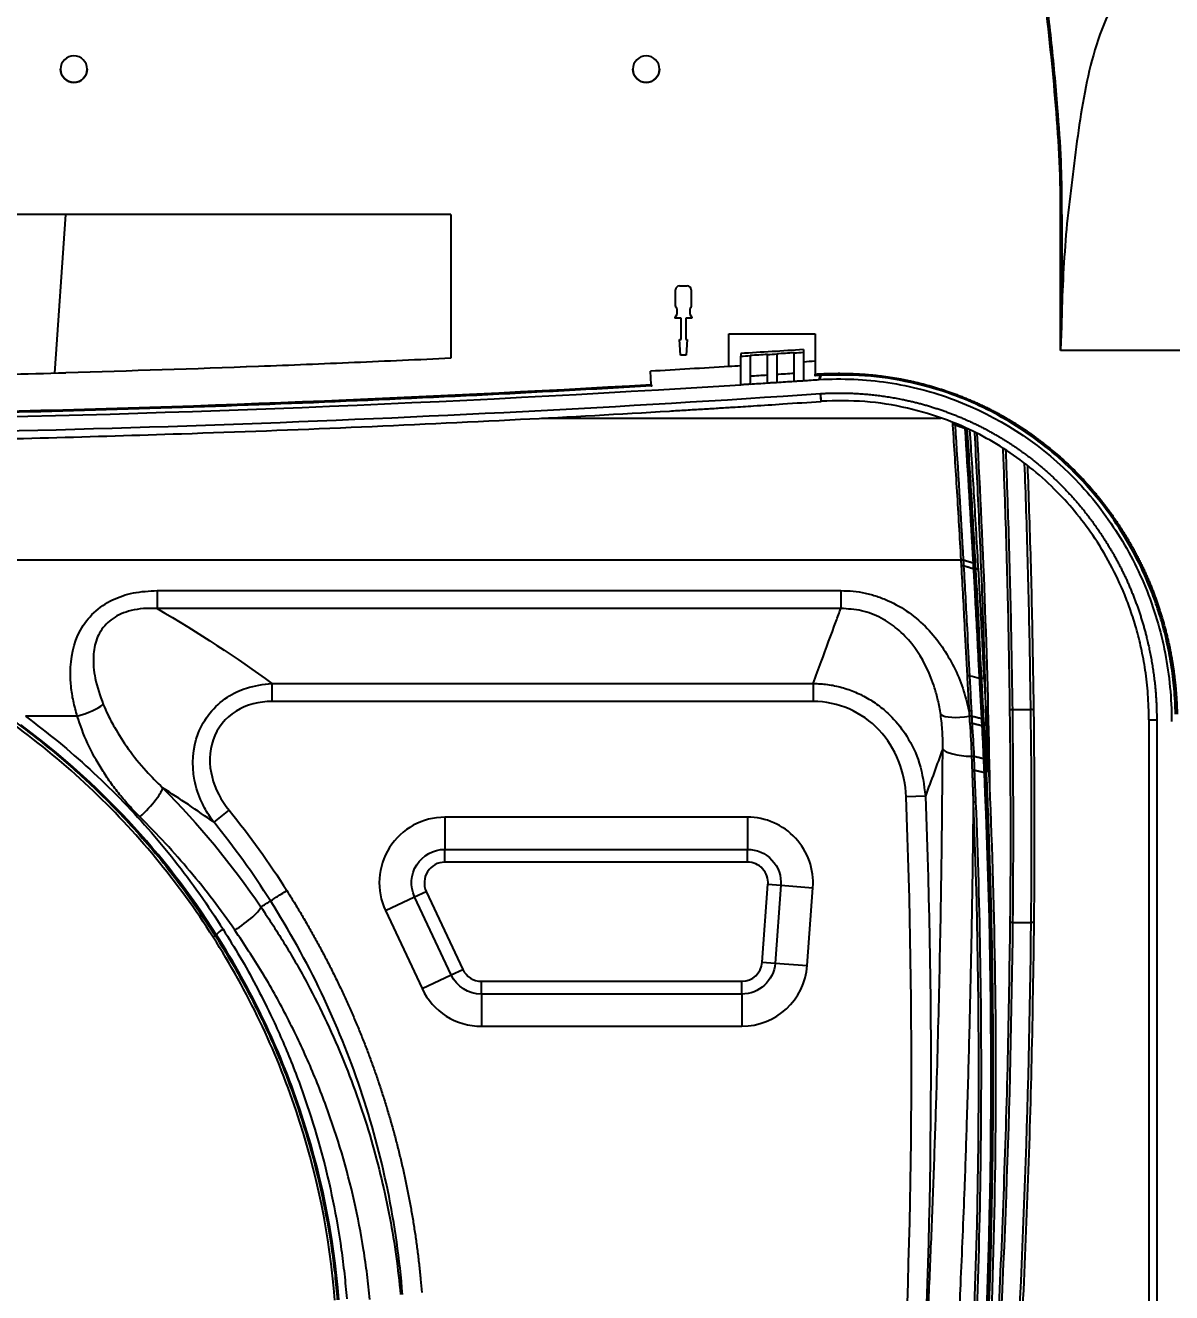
# Model space of a CAD drawing. Header units: millimetres. Extents: x 28 to 2425, y 8 to 1657.
# Drawn here: x 2003.9 to 2150.1, y 1128.8 to 1290.4 of the extents above; entities that cross this region are included whole.
import ezdxf

# ---------------------------------------------------------------- set-up
doc = ezdxf.new("R2010")
doc.units = ezdxf.units.MM
doc.layers.get('Defpoints').update_dxf_attribs({"linetype": 'CONTINUOUS'})
doc.layers.add('1LINE', color=7, linetype='CONTINUOUS')
doc.styles.add('Annotative', font='malgun.ttf')
doc.dimstyles.new('WOO', dxfattribs={"dimtxt": 20, "dimasz": 2, "dimexe": 1.25, "dimexo": 0.3, "dimgap": 1, "dimtad": 1, "dimdec": 1, "dimzin": 1, "dimdsep": 46, "dimtxsty": 'Annotative', "dimcen": 0, "dimclrd": 1, "dimclre": 1, "dimclrt": 2, "dimadec": 0, "dimazin": 0, "dimtfac": 1, "dimtdec": 1, "dimtofl": 0, "dimtmove": 0, "dimatfit": 3, "dimfxl": 0, "dimarcsym": 0})

# ---------------------------------------------------------------- blocks, each defined once
blk = doc.blocks.new('*D14')
at = {"layer": '1LINE', "color": 1, "lineweight": -2}
for p, q in [((2013.95, 1333.25), (2249.57, 1333.25)), ((2248.32, 1331.25), (2248.32, 873.21)), ((1943.76, 871.21), (2249.57, 871.21))]:
    blk.add_line(p, q, dxfattribs=at)
at = {"layer": '1LINE', "color": 1}
for points in [[(2247.99, 1331.25), (2248.66, 1331.25), (2248.32, 1333.25)], [(2247.99, 873.21), (2248.66, 873.21), (2248.32, 871.21)]]:
    blk.add_solid(points, dxfattribs=at)
at = {"layer": 'Defpoints', "color": 0}
for p in [(2013.65, 1333.25), (1943.46, 871.21), (2248.32, 871.21)]:
    blk.add_point(p, dxfattribs=at)
at = {"layer": '1LINE', "color": 2, "insert": (2236.99, 1102.23), "char_height": 20, "attachment_point": 5, "rotation": 90, "style": 'Annotative'}
blk.add_mtext('462', dxfattribs=at)
blk = doc.blocks.new('*D15')
at = {"layer": '1LINE', "color": 1, "lineweight": -2}
for p, q in [((2013.95, 1383.25), (2293.16, 1383.25)), ((2291.91, 1381.25), (2291.91, 873.21)), ((1943.76, 871.21), (2293.16, 871.21))]:
    blk.add_line(p, q, dxfattribs=at)
at = {"layer": '1LINE', "color": 1}
for points in [[(2291.57, 1381.25), (2292.24, 1381.25), (2291.91, 1383.25)], [(2291.57, 873.21), (2292.24, 873.21), (2291.91, 871.21)]]:
    blk.add_solid(points, dxfattribs=at)
at = {"layer": 'Defpoints', "color": 0}
for p in [(2013.65, 1383.25), (1943.46, 871.21), (2291.91, 871.21)]:
    blk.add_point(p, dxfattribs=at)
at = {"layer": '1LINE', "color": 2, "insert": (2280.57, 1127.23), "char_height": 20, "attachment_point": 5, "rotation": 90, "style": 'Annotative'}
blk.add_mtext('500', dxfattribs=at)

msp = doc.modelspace()

# ---------------------------------------------------------------- linework, layer by layer
at = {"layer": '1LINE', "linetype": 'Continuous'}
for p, q in [((2058.12, 1266.31), (1961.46, 1266.31)), ((2007.62, 1246.07), (2009.04, 1266.31)), ((2058.12, 1266.31), (2058.12, 1247.96)), ((2086.8, 1254.69), (2086.8, 1256.69)), ((2087.3, 1257.19), (2088.3, 1257.19)), ((2088.8, 1256.69), (2088.8, 1254.69)), ((2086.74, 1253.18), (2087, 1253.58)), ((2087.5, 1253.07), (2086.8, 1253.07)), ((2087, 1253.58), (2087, 1254.29)), ((2087.5, 1250.35), (2087.5, 1253.07)), ((2088.8, 1253.07), (2088.1, 1253.07)), ((2088.1, 1253.07), (2088.1, 1250.35)), ((2088.6, 1254.29), (2088.6, 1253.58)), ((2088.6, 1253.58), (2088.86, 1253.18)), ((2087.3, 1250.35), (2087.5, 1250.35)), ((2087.43, 1248.35), (2087.3, 1250.35)), ((2088.1, 1250.35), (2088.3, 1250.35)), ((2088.3, 1250.35), (2088.17, 1248.35)), ((2093.61, 1246.9), (2093.61, 1251.06)), ((2093.61, 1251.06), (2104.61, 1251.06)), ((2104.61, 1251.06), (2104.61, 1245.94)), ((2088.17, 1248.35), (2087.43, 1248.35)), ((2083.7, 1244.62), (2083.6, 1246.31)), ((2105.36, 1242.46), (2105.29, 1243.45)), ((2105.38, 1242.49), (2105.33, 1243.46)), ((2069.71, 1240.32), (2120.64, 1240.32)), ((2124.01, 1238.94), (2123.84, 1238.94)), ((1946.21, 1222.24), (2123.2, 1222.24)), ((2125.11, 1221.05), (2124.94, 1221.05)), ((2020.68, 1218.32), (2020.68, 1216.04)), ((2107.88, 1218.32), (2107.88, 1216.04)), ((2035.29, 1206.49), (2035.29, 1204.19)), ((2035.29, 1206.49), (2104.35, 1206.49)), ((2104.35, 1206.49), (2104.35, 1204.19)), ((2104.35, 1204.19), (2035.29, 1204.19)), ((2010.47, 1202.32), (2003.86, 1202.32)), ((2147.18, 1201.83), (2147.18, 1058.62)), ((2147.18, 1201.83), (2148.18, 1201.83)), ((2147.18, 1201.83), (2147.18, 1201.83)), ((2148.18, 1201.83), (2148.18, 1058.62)), ((2118.67, 1192.11), (2116.21, 1192.01)), ((2027.93, 1188.77), (2029.84, 1190.32)), ((2095.97, 1189.42), (2057.37, 1189.42)), ((2057.37, 1189.42), (2057.37, 1185.32)), ((2095.97, 1189.42), (2095.97, 1185.32)), ((2057.37, 1185.32), (2095.97, 1185.32)), ((2057.37, 1183.68), (2057.37, 1185.32)), ((2095.97, 1183.68), (2095.97, 1185.32)), ((2095.97, 1183.68), (2057.37, 1183.68)), ((2097.86, 1170.93), (2098.59, 1180.86)), ((2098.59, 1180.86), (2100.23, 1180.74)), ((2100.23, 1180.74), (2099.49, 1170.81)), ((2100.23, 1180.74), (2104.32, 1180.43)), ((2103.59, 1170.51), (2104.32, 1180.43)), ((2049.8, 1177.51), (2053.51, 1179.25)), ((2053.51, 1179.25), (2055, 1179.95)), ((2058.18, 1169.31), (2053.51, 1179.25)), ((2055, 1179.95), (2059.66, 1170.01)), ((2049.8, 1177.51), (2054.46, 1167.57)), ((2097.86, 1170.93), (2099.49, 1170.81)), ((2099.49, 1170.81), (2103.59, 1170.51)), ((2054.46, 1167.57), (2058.18, 1169.31)), ((2058.18, 1169.31), (2059.66, 1170.01)), ((2062.04, 1166.85), (2062.04, 1168.49)), ((2062.04, 1168.49), (2095.24, 1168.49)), ((2095.24, 1166.85), (2095.24, 1168.49)), ((2095.24, 1166.85), (2062.04, 1166.85)), ((2062.04, 1166.85), (2062.04, 1162.75)), ((2095.24, 1166.85), (2095.24, 1162.75)), ((2062.04, 1162.75), (2095.24, 1162.75))]:
    msp.add_line(p, q, dxfattribs=at)
at = {"layer": '1LINE', "linetype": 'Continuous', "extrusion": (0, 0, -1)}
for centre in [(-2010.05, 1284.84), (-2083.05, 1284.84)]:
    msp.add_circle(centre, 1.7, dxfattribs=at)
for centre, radius, start, end in [((-2010.05, 1284.84), 1.7, 180, 360), ((-2083.05, 1284.84), 1.7, 180, 360), ((-2087.3, 1254.69), 0.5, 306.8699, 360), ((-2088.3, 1254.69), 0.5, 180, 233.1301), ((-2086.8, 1253.15), 0.0716, 270, 33.148), ((-2088.8, 1253.15), 0.0716, 146.852, 270), ((-2057.37, 1181.06), 4.26, 334.886, 90), ((-2095.97, 1181.05), 4.27, 90, 184.2156), ((-2095.24, 1171.12), 4.27, 184.2156, 270), ((-2062.04, 1171.12), 4.27, 270, 334.886)]:
    msp.add_arc(centre, radius, start, end, dxfattribs=at)
at = {"layer": '1LINE', "linetype": 'Continuous'}
for centre, radius, start, end in [((2087.3, 1256.69), 0.5, 90, 180), ((2088.3, 1256.69), 0.5, 0, 90), ((2057.37, 1181.06), 8.36, 90, 205.114), ((2095.97, 1181.05), 8.37, 355.7844, 90), ((2057.37, 1181.06), 2.62, 90, 205.114), ((2095.97, 1181.05), 2.63, 355.7844, 90), ((2095.24, 1171.12), 2.63, 270, 355.7844), ((2095.24, 1171.12), 8.37, 270, 355.7844), ((2062.04, 1171.12), 2.63, 205.114, 270), ((2062.04, 1171.12), 8.37, 205.114, 270)]:
    msp.add_arc(centre, radius, start, end, dxfattribs=at)
for centre, major_axis, ratio, start_param, end_param in [((2125.11, 1220.94), (0.3, 0.017), 0.360704, 6.150434, 7.833637), ((2010.47, 1203.51), (3.83, 1.14), 0.287503, 4.627264, 5.665733), ((2124.23, 1202.84), (0.499, 0.027), 0.30054, 0.777437, 1.554814), ((2124.36, 1203.51), (-3.93, -0.72), 0.294351, 0.267235, 1.494771), ((2124.81, 1198.32), (-4, 0.02), 0.282764, 0.18204, 1.509638), ((2018.47, 1190.49), (2.83, 2.83), 0.186145, 4.528741, 6.105525), ((2124.77, 1191.19), (0.5, 0.02), 0.264183, 0.780198, 1.560333)]:
    msp.add_ellipse(centre, major_axis=major_axis, ratio=ratio, start_param=start_param, end_param=end_param, dxfattribs=at)
for points, degree, knots in [([(2135.91, 1248.96), (2135.91, 1253.72), (2135.91, 1258.48), (2135.9, 1265.63), (2135.92, 1268.01), (2135.83, 1272.77), (2135.69, 1275.15), (2134.83, 1287.03), (2133.61, 1296.51), (2132.44, 1305.98)], 3, [0, 0, 0, 0, 0.25, 0.25, 0.375, 0.375, 0.5, 0.5, 1, 1, 1, 1]), ([(2132.6, 1306), (2132.87, 1303.83), (2133.27, 1300.57), (2133.82, 1296.23), (2134.23, 1292.63), (2134.85, 1287.19), (2135.47, 1280.57), (2135.97, 1273.47), (2136.06, 1267.38), (2136.06, 1261.31), (2136.07, 1256.74), (2136.07, 1254.1), (2136.07, 1253.71)], 3, [0, 0, 0, 0, 0.125103, 0.187658, 0.250212, 0.332372, 0.500364, 0.630395, 0.739097, 0.848753, 0.977774, 1, 1, 1, 1]), ([(2145.58, 1296.91), (2144.13, 1295.67), (2143.12, 1294.1), (2141.45, 1290.79), (2140.82, 1289.06), (2139.24, 1283.76), (2138.61, 1280.05), (2137.84, 1274.48), (2137.62, 1272.61), (2137.16, 1268.87), (2136.91, 1267), (2136.37, 1261.35), (2136.16, 1257.54), (2136.07, 1253.71)], 3, [0, 0, 0, 0, 0.125, 0.125, 0.25, 0.25, 0.5, 0.5, 0.625, 0.625, 0.75, 0.75, 1, 1, 1, 1]), ([(2136.07, 1253.71), (2136.05, 1253.03), (2136.01, 1251.46), (2135.94, 1249.88), (2135.91, 1248.97), (2135.91, 1248.96)], 3, [0, 0, 0, 0, 0.426485, 0.992215, 1, 1, 1, 1]), ([(2058.12, 1247.96), (2054.03, 1247.76), (2049.94, 1247.58), (2041.76, 1247.23), (2037.67, 1247.06), (2025.4, 1246.6), (2017.22, 1246.34), (2009.04, 1246.11)], 3, [0, 0, 0, 0, 0.250021, 0.250021, 0.500043, 0.500043, 1, 1, 1, 1]), ([(2093.61, 1246.9), (2091.94, 1246.8), (2090.27, 1246.7), (2086.94, 1246.5), (2085.27, 1246.4), (2083.6, 1246.31)], 3, [0, 0, 0, 0, 0.5, 0.5, 1, 1, 1, 1]), ([(1984.69, 1245.57), (1987.68, 1245.62), (1990.67, 1245.68), (1998.78, 1245.85), (2003.91, 1245.97), (2009.04, 1246.11)], 3, [0, 0, 0, 0, 0.368126, 0.368126, 1, 1, 1, 1]), ([(2098.51, 1244.82), (2098.52, 1244.82), (2098.52, 1244.82), (2098.72, 1244.84), (2098.92, 1244.85), (2099.24, 1244.87), (2099.37, 1244.88), (2099.57, 1244.89), (2099.64, 1244.89), (2099.71, 1244.9)], 3, [0, 0, 0, 0, 0.011012, 0.011012, 0.500139, 0.500139, 0.826223, 0.826223, 1, 1, 1, 1]), ([(2101.91, 1245.03), (2101.92, 1245.03), (2101.92, 1245.03), (2102.12, 1245.05), (2102.32, 1245.06), (2102.64, 1245.08), (2102.77, 1245.09), (2102.97, 1245.1), (2103.04, 1245.1), (2103.11, 1245.11)], 3, [0, 0, 0, 0, 0.008935, 0.008935, 0.499733, 0.499733, 0.826932, 0.826932, 1, 1, 1, 1]), ([(2104.61, 1245.94), (2109.09, 1246.24), (2113.52, 1245.64), (2117.96, 1245.03), (2122.11, 1243.53), (2126.3, 1242.02), (2130.09, 1239.67), (2133.84, 1237.33), (2140.27, 1231.2), (2142.81, 1227.51), (2145.32, 1223.88), (2147.08, 1219.79), (2148.83, 1215.71), (2149.77, 1211.34), (2150.69, 1207.01), (2150.78, 1202.56)], 2, [0, 0, 0, 0.125, 0.125, 0.25, 0.25, 0.375, 0.375, 0.5, 0.625, 0.625, 0.75, 0.75, 0.875, 0.875, 1, 1, 1]), ([(2104.61, 1245.75), (2104.61, 1245.74), (2104.61, 1245.74), (2104.61, 1245.74), (2104.61, 1245.75), (2104.61, 1245.76), (2104.61, 1245.78), (2104.61, 1245.81), (2104.61, 1245.83), (2104.61, 1245.87), (2104.61, 1245.89), (2104.61, 1245.92), (2104.61, 1245.93), (2104.61, 1245.94)], 3, [0, 0, 0, 0, 0.183672, 0.183672, 0.367383, 0.367383, 0.550673, 0.550673, 0.734241, 0.734241, 0.918145, 0.918145, 1, 1, 1, 1]), ([(2150.58, 1202.56), (2150.54, 1203.64), (2150.45, 1205.76), (2150.05, 1208.87), (2149.49, 1211.84), (2148.75, 1214.65), (2147.89, 1217.26), (2146.1, 1221.8), (2142.78, 1227.73), (2136.97, 1234.48), (2130.08, 1239.8), (2123.12, 1243.17), (2116.69, 1245.01), (2110.83, 1245.92), (2106.73, 1245.8), (2104.61, 1245.75)], 3, [0, 0, 0, 0, 0.04584, 0.0903, 0.133191, 0.174293, 0.213369, 0.250273, 0.381682, 0.499792, 0.626682, 0.749016, 0.825991, 0.910231, 1, 1, 1, 1]), ([(2105.13, 1245.25), (2108.08, 1245.42), (2111, 1245.29), (2116.77, 1244.43), (2119.66, 1243.68), (2127.85, 1240.59), (2132.9, 1237.35), (2139.13, 1231.22), (2141, 1228.92), (2144.25, 1224.04), (2145.63, 1221.47), (2147.84, 1216.06), (2148.69, 1213.21), (2149.8, 1207.48), (2150.07, 1204.57), (2150.08, 1201.62)], 3, [0, 0, 0, 0, 0.125, 0.125, 0.25, 0.25, 0.5, 0.5, 0.625, 0.625, 0.75, 0.75, 0.875, 0.875, 1, 1, 1, 1]), ([(2083.71, 1244.43), (2076.3, 1244.01), (2061.47, 1243.19), (2039.22, 1242.21), (2016.97, 1241.41), (2002.13, 1241.05), (1994.71, 1240.87)], 3, [0, 0, 0, 0, 0.250059, 0.500086, 0.75007, 1, 1, 1, 1]), ([(2083.7, 1244.62), (2083.7, 1244.6), (2083.7, 1244.58), (2083.71, 1244.54), (2083.71, 1244.52), (2083.71, 1244.48), (2083.71, 1244.46), (2083.71, 1244.44), (2083.71, 1244.43), (2083.71, 1244.42), (2083.71, 1244.42), (2083.71, 1244.43), (2083.71, 1244.43), (2083.71, 1244.43)], 3, [0, 0, 0, 0, 0.184445, 0.184445, 0.36889, 0.36889, 0.553336, 0.553336, 0.737781, 0.737781, 0.922227, 0.922227, 1, 1, 1, 1]), ([(2095.11, 1244.62), (2095.12, 1244.62), (2095.12, 1244.62), (2095.32, 1244.63), (2095.52, 1244.64), (2095.84, 1244.66), (2095.97, 1244.67), (2096.17, 1244.68), (2096.24, 1244.68), (2096.31, 1244.69)], 3, [0, 0, 0, 0, 0.013048, 0.013048, 0.500447, 0.500447, 0.82538, 0.82538, 1, 1, 1, 1]), ([(2105.29, 1243.45), (2105.29, 1243.45), (2105.3, 1243.45), (2105.3, 1243.45), (2105.31, 1243.45), (2105.31, 1243.45), (2105.31, 1243.45), (2105.32, 1243.45), (2105.32, 1243.45), (2105.33, 1243.46)], 3, [0, 0, 0, 0, 0.249997, 0.249997, 0.499994, 0.499994, 0.749996, 0.749996, 1, 1, 1, 1]), ([(2105.33, 1243.46), (2109.53, 1243.7), (2115.73, 1242.77), (2119.81, 1241.71), (2123.72, 1240.24), (2125.6, 1239.3), (2127.46, 1238.36), (2129.22, 1237.24), (2130.97, 1236.11), (2132.63, 1234.79), (2134.28, 1233.47), (2135.75, 1232.01), (2137.22, 1230.56), (2138.56, 1228.94), (2139.88, 1227.33), (2141.05, 1225.57), (2142.22, 1223.83), (2143.21, 1221.97), (2144.2, 1220.11), (2145.77, 1216.26), (2146.98, 1212.21), (2148.18, 1206.05), (2148.18, 1201.83)], 2, [0, 0, 0, 0.125, 0.1875, 0.25, 0.3125, 0.3125, 0.375, 0.375, 0.4375, 0.4375, 0.5, 0.5, 0.5625, 0.5625, 0.625, 0.625, 0.6875, 0.6875, 0.75, 0.8125, 0.875, 1, 1, 1]), ([(1943.4, 1236.99), (1944.69, 1236.99), (1947, 1236.99), (1950.04, 1237), (1952.41, 1237.01), (1954.38, 1237.02), (1956.27, 1237.03), (1958.19, 1237.04), (1963.04, 1237.07), (1973.58, 1237.17), (1994.8, 1237.49), (2026.88, 1238.34), (2058.95, 1239.7), (2080.39, 1240.89), (2088.13, 1241.36), (2090.2, 1241.48), (2092.19, 1241.6), (2094.35, 1241.74), (2097.1, 1241.91), (2100.86, 1242.16), (2103.74, 1242.35), (2105.36, 1242.46)], 3, [0, 0, 0, 0, 0.023964, 0.04272, 0.056277, 0.067681, 0.079353, 0.091267, 0.103223, 0.168981, 0.286405, 0.496091, 0.762966, 0.880393, 0.893573, 0.906579, 0.918767, 0.930339, 0.946673, 0.969893, 1, 1, 1, 1]), ([(2147.18, 1201.83), (2147.16, 1202.92), (2147.11, 1205.05), (2146.76, 1208.12), (2146.24, 1210.94), (2145.6, 1213.48), (2144.88, 1215.74), (2143.34, 1219.83), (2140.42, 1225.28), (2135.15, 1231.62), (2128.87, 1236.65), (2122.38, 1239.92), (2116.35, 1241.72), (2110.93, 1242.59), (2107.24, 1242.53), (2105.38, 1242.49)], 3, [0, 0, 0, 0, 0.050235, 0.097545, 0.141536, 0.181835, 0.218149, 0.250295, 0.38233, 0.499655, 0.626688, 0.748939, 0.830813, 0.914837, 1, 1, 1, 1]), ([(2122.12, 1239.77), (2122.12, 1239.74), (2122.12, 1239.71), (2122.13, 1239.6), (2122.14, 1239.53), (2122.14, 1239.46)], 3, [0, 0, 0, 0, 0.323008, 0.323008, 1, 1, 1, 1]), ([(2122.14, 1239.46), (2122.32, 1236.64), (2122.69, 1230.95), (2123.03, 1225.16), (2123.2, 1222.24)], 3, [0, 0, 0, 0, 0.496108, 1, 1, 1, 1]), ([(2124.9, 1221.71), (2124.86, 1222.46), (2124.69, 1225.36), (2124.43, 1229.68), (2124.12, 1234.67), (2123.94, 1237.51), (2123.84, 1238.93)], 3, [0, 0, 0, 0, 0.128776, 0.5, 0.749998, 1, 1, 1, 1]), ([(2125.11, 1221.05), (2125.11, 1221.05), (2125.11, 1221.05), (2124.94, 1224.03), (2124.76, 1227), (2124.49, 1231.46), (2124.4, 1232.97), (2124.21, 1235.96), (2124.11, 1237.46), (2124.01, 1238.94), (2124.01, 1238.94), (2124.01, 1238.94)], 3, [0, 0, 0, 0, 0.000003, 0.000003, 0.494375, 0.494375, 0.747188, 0.747188, 0.999997, 0.999997, 1, 1, 1, 1]), ([(2124.31, 1238.82), (2124.49, 1235.99), (2124.88, 1230.09), (2125.22, 1224.07), (2125.4, 1220.94)], 3, [0, 0, 0, 0, 0.480418, 1, 1, 1, 1]), ([(2126.57, 1195.15), (2126.54, 1196.98), (2126.41, 1203.24), (2126.1, 1213.91), (2125.59, 1226.51), (2125.18, 1234.68), (2124.97, 1238.44)], 3, [0, 0, 0, 0, 0.126048, 0.431675, 0.737134, 1, 1, 1, 1]), ([(2129.46, 1203.1), (2129.4, 1207.34), (2129.26, 1215.82), (2128.94, 1226.96), (2128.69, 1233.85), (2128.59, 1236.51)], 3, [0, 0, 0, 0, 0.379933, 0.760169, 1, 1, 1, 1]), ([(2128.9, 1236.3), (2129, 1233.72), (2129.24, 1226.9), (2129.56, 1215.86), (2129.69, 1207.38), (2129.76, 1203.14)], 3, [0, 0, 0, 0, 0.234279, 0.61745, 1, 1, 1, 1]), ([(2132.12, 1203.14), (2132.05, 1207.38), (2131.92, 1215.86), (2131.62, 1226.32), (2131.4, 1232.55), (2131.33, 1234.54)], 3, [0, 0, 0, 0, 0.403997, 0.808651, 1, 1, 1, 1]), ([(2131.68, 1234.31), (2131.75, 1232.38), (2131.97, 1226.22), (2132.27, 1215.82), (2132.4, 1207.34), (2132.47, 1203.09)], 3, [0, 0, 0, 0, 0.185797, 0.59306, 1, 1, 1, 1]), ([(2123.2, 1222.24), (2123.2, 1222.24), (2123.2, 1222.23), (2123.2, 1222.17), (2123.2, 1222.11), (2123.21, 1221.98), (2123.21, 1221.92), (2123.22, 1221.8), (2123.22, 1221.74), (2123.23, 1221.61), (2123.23, 1221.55), (2123.24, 1221.49)], 3, [0, 0, 0, 0, 0.010515, 0.010515, 0.257886, 0.257886, 0.505258, 0.505258, 0.752629, 0.752629, 1, 1, 1, 1]), ([(2123.59, 1221.46), (2123.58, 1221.52), (2123.58, 1221.58), (2123.57, 1221.7), (2123.57, 1221.76), (2123.56, 1221.89), (2123.56, 1221.95), (2123.55, 1222.07), (2123.55, 1222.13), (2123.55, 1222.19)], 3, [0, 0, 0, 0, 0.250659, 0.250659, 0.501404, 0.501404, 0.75215, 0.75215, 1, 1, 1, 1]), ([(2123.24, 1221.49), (2123.31, 1220.16), (2123.39, 1218.84), (2123.53, 1216.17), (2123.6, 1214.84), (2123.78, 1211.49), (2123.88, 1209.48), (2123.98, 1207.46)], 3, [0, 0, 0, 0, 0.285703, 0.285703, 0.571416, 0.571416, 1, 1, 1, 1]), ([(2124.33, 1207.43), (2124.23, 1209.45), (2124.13, 1211.46), (2123.95, 1214.81), (2123.88, 1216.14), (2123.74, 1218.8), (2123.66, 1220.13), (2123.59, 1221.46)], 3, [0, 0, 0, 0, 0.428579, 0.428579, 0.714291, 0.714291, 1, 1, 1, 1]), ([(2124.75, 1221.83), (2124.76, 1221.76), (2124.76, 1221.7), (2124.77, 1221.58), (2124.77, 1221.52), (2124.78, 1221.39), (2124.78, 1221.33), (2124.79, 1221.23), (2124.79, 1221.2), (2124.79, 1221.16)], 3, [0, 0, 0, 0, 0.279263, 0.279263, 0.558527, 0.558527, 0.83779, 0.83779, 1, 1, 1, 1]), ([(2124.79, 1221.09), (2124.85, 1220.11), (2124.9, 1219.12), (2125.03, 1216.8), (2125.1, 1215.47), (2125.25, 1212.8), (2125.32, 1211.46), (2125.43, 1209.14), (2125.48, 1208.16), (2125.53, 1207.18)], 3, [0, 0, 0, 0, 0.214185, 0.214185, 0.502275, 0.502275, 0.790338, 0.790338, 1, 1, 1, 1]), ([(2124.94, 1221.05), (2124.94, 1221.05), (2124.94, 1221.05), (2124.94, 1221.08), (2124.94, 1221.12), (2124.93, 1221.21), (2124.93, 1221.28), (2124.92, 1221.4), (2124.92, 1221.46), (2124.91, 1221.58), (2124.91, 1221.65), (2124.9, 1221.71)], 3, [0, 0, 0, 0, 0.000084, 0.000084, 0.162213, 0.162213, 0.44148, 0.44148, 0.720748, 0.720748, 1, 1, 1, 1]), ([(2125.85, 1207.1), (2125.73, 1209.44), (2125.49, 1214.12), (2125.24, 1218.74), (2125.11, 1221.05)], 3, [0, 0, 0, 0, 0.500441, 1, 1, 1, 1]), ([(2125.4, 1220.94), (2125.42, 1220.75), (2125.43, 1220.57), (2125.48, 1219.64), (2125.52, 1218.89), (2125.73, 1215.15), (2125.88, 1212.14), (2126.07, 1208.42), (2126.11, 1207.71), (2126.15, 1207.01)], 3, [0, 0, 0, 0, 0.040463, 0.040463, 0.202317, 0.202317, 0.849873, 0.849873, 1, 1, 1, 1]), ([(2027.82, 1174.11), (2023.32, 1181.19), (2018.01, 1187.6), (2005.96, 1198.94), (1999.12, 1203.94), (1988.2, 1209.97), (1984.43, 1211.76), (1976.63, 1214.87), (1972.58, 1216.19), (1960.35, 1219.35), (1952.01, 1220.42), (1943.46, 1220.41)], 3, [0, 0, 0, 0, 0.25, 0.25, 0.5, 0.5, 0.625, 0.625, 0.75, 0.75, 1, 1, 1, 1]), ([(1968.61, 1217.63), (1970.66, 1217.1), (1974.74, 1215.91), (1982.67, 1213.03), (1992.18, 1208.51), (2001.01, 1202.86), (2007.6, 1197.72), (2012.82, 1193.1), (2018.14, 1187.63), (2023.47, 1181.24), (2026.54, 1176.63), (2028.08, 1174.33)], 3, [0, 0, 0, 0, 0.083552, 0.167444, 0.333711, 0.500602, 0.584292, 0.667495, 0.779008, 0.889587, 1, 1, 1, 1]), ([(2010.47, 1202.32), (2010.3, 1202.95), (2009.95, 1204.19), (2009.67, 1206.05), (2009.51, 1209.11), (2010.17, 1212.58), (2012.5, 1215.61), (2014.88, 1217.23), (2017.69, 1218.17), (2019.66, 1218.27), (2020.68, 1218.32)], 3, [0, 0, 0, 0, 0.08783, 0.171318, 0.25122, 0.499851, 0.625132, 0.749695, 0.869693, 1, 1, 1, 1]), ([(2020.68, 1218.32), (2023.35, 1218.32), (2026.02, 1218.32), (2039.35, 1218.32), (2050.02, 1218.32), (2076.41, 1218.32), (2092.15, 1218.32), (2107.88, 1218.32)], 3, [0, 0, 0, 0, 0.091746, 0.091746, 0.458731, 0.458731, 1, 1, 1, 1]), ([(2107.88, 1218.32), (2108.4, 1218.31), (2109.45, 1218.28), (2110.99, 1218.03), (2112.49, 1217.62), (2114.4, 1216.88), (2116.64, 1215.58), (2119.71, 1212.91), (2121.97, 1209.54), (2123.51, 1205.88), (2123.99, 1203.96), (2124.23, 1202.99)], 3, [0, 0, 0, 0, 0.063038, 0.125372, 0.187796, 0.251102, 0.373892, 0.501842, 0.751553, 0.873905, 1, 1, 1, 1]), ([(2020.68, 1216.04), (2020.09, 1216.05), (2018.98, 1216.08), (2017.42, 1215.83), (2015.74, 1215.29), (2014.04, 1214.14), (2012.82, 1212.17), (2012.43, 1209.77), (2012.68, 1206.91), (2013.39, 1204.91), (2013.79, 1203.8)], 3, [0, 0, 0, 0, 0.094778, 0.178262, 0.250772, 0.374824, 0.500661, 0.62918, 0.795255, 1, 1, 1, 1]), ([(2104.35, 1206.49), (2104.69, 1207.4), (2105.03, 1208.32), (2106.01, 1210.97), (2106.65, 1212.69), (2107.48, 1214.96), (2107.68, 1215.5), (2107.88, 1216.04)], 3, [0, 0, 0, 0, 0.287844, 0.287844, 0.830939, 0.830939, 1, 1, 1, 1]), ([(2120.62, 1202.51), (2120.52, 1203.13), (2120.32, 1204.28), (2119.88, 1205.85), (2119.01, 1208.33), (2117.55, 1210.99), (2115.2, 1213.44), (2113.04, 1214.91), (2110.57, 1215.89), (2108.77, 1215.99), (2107.88, 1216.04)], 3, [0, 0, 0, 0, 0.095459, 0.178583, 0.248962, 0.498448, 0.630196, 0.748708, 0.875283, 1, 1, 1, 1]), ([(2027.93, 1188.77), (2027.74, 1189.01), (2027.15, 1189.81), (2026.17, 1191.57), (2024.99, 1195.06), (2025.26, 1199.28), (2027.28, 1202.79), (2029.47, 1204.77), (2032.21, 1206.12), (2034.2, 1206.36), (2035.29, 1206.49)], 3, [0, 0, 0, 0, 0.038241, 0.125978, 0.251087, 0.499587, 0.623751, 0.749944, 0.863088, 1, 1, 1, 1]), ([(2104.35, 1206.49), (2104.96, 1206.46), (2106.19, 1206.4), (2108.01, 1206.01), (2109.79, 1205.39), (2111.47, 1204.53), (2113.02, 1203.47), (2114.72, 1201.94), (2116.51, 1199.62), (2118.15, 1196.22), (2118.49, 1193.54), (2118.67, 1192.11)], 3, [0, 0, 0, 0, 0.081844, 0.165013, 0.249035, 0.333384, 0.41752, 0.500928, 0.638691, 0.807565, 1, 1, 1, 1]), ([(2123.98, 1207.46), (2123.98, 1207.46), (2123.98, 1207.46), (2124.02, 1206.78), (2124.06, 1206.11), (2124.13, 1204.76), (2124.17, 1204.08), (2124.21, 1203.27), (2124.22, 1203.13), (2124.23, 1202.99)], 3, [0, 0, 0, 0, 0.000603, 0.000603, 0.454027, 0.454027, 0.90745, 0.90745, 1, 1, 1, 1]), ([(2124.58, 1202.97), (2124.57, 1203.1), (2124.56, 1203.24), (2124.52, 1204.06), (2124.48, 1204.73), (2124.41, 1206.08), (2124.37, 1206.76), (2124.33, 1207.43)], 3, [0, 0, 0, 0, 0.092606, 0.092606, 0.546304, 0.546304, 1, 1, 1, 1]), ([(2125.54, 1207.11), (2125.56, 1206.76), (2125.58, 1206.4), (2125.64, 1205.36), (2125.68, 1204.69), (2125.75, 1203.34), (2125.79, 1202.66), (2125.82, 1201.98)], 3, [0, 0, 0, 0, 0.210017, 0.210017, 0.605036, 0.605036, 1, 1, 1, 1]), ([(2126.15, 1207.01), (2126.14, 1207.03), (2126.13, 1207.09), (2125.95, 1207.1), (2125.85, 1207.1)], 3, [0, 0, 0, 0, 0.398772, 1, 1, 1, 1]), ([(2126.15, 1207.01), (2127.09, 1190.98), (2127.6, 1174.6), (2127.65, 1141.02), (2127.18, 1123.98), (2126.11, 1106.9)], 3, [0, 0, 0, 0, 0.496998, 0.496998, 1, 1, 1, 1]), ([(2013.79, 1203.8), (2013.98, 1203.37), (2014.41, 1202.38), (2015.43, 1200.47), (2017, 1198.04), (2019.06, 1195.45), (2020.64, 1193.89), (2021.35, 1193.18)], 3, [0, 0, 0, 0, 0.109602, 0.249972, 0.499092, 0.774245, 1, 1, 1, 1]), ([(2035.29, 1204.19), (2033.68, 1204.19), (2032.08, 1203.79), (2029.39, 1202.12), (2028.32, 1200.79), (2027.28, 1197.78), (2027.28, 1196.1), (2028.06, 1193.01), (2028.83, 1191.57), (2029.84, 1190.32)], 3, [0, 0, 0, 0, 0.25, 0.25, 0.5, 0.5, 0.75, 0.75, 1, 1, 1, 1]), ([(2116.21, 1192.01), (2116.09, 1195.17), (2114.92, 1198.24), (2110.59, 1202.84), (2107.52, 1204.19), (2104.35, 1204.19)], 3, [0, 0, 0, 0, 0.5, 0.5, 1, 1, 1, 1]), ([(2124.61, 1202.28), (2124.61, 1202.28), (2124.61, 1202.28), (2124.6, 1202.51), (2124.59, 1202.74), (2124.58, 1202.97)], 3, [0, 0, 0, 0, 0.000084, 0.000084, 1, 1, 1, 1]), ([(2126.88, 1184.3), (2126.77, 1187.85), (2126.53, 1194.29), (2126.2, 1200.65), (2126.04, 1203.51)], 3, [0, 0, 0, 0, 0.54883, 1, 1, 1, 1]), ([(2003.86, 1202.32), (2005.27, 1201.23), (2008.1, 1199.07), (2012.11, 1195.56), (2015.92, 1191.88), (2019.54, 1187.99), (2022.94, 1183.9), (2026.15, 1179.63), (2028.11, 1176.63), (2029.09, 1175.13)], 3, [0, 0, 0, 0, 0.143335, 0.285915, 0.428083, 0.570193, 0.712611, 0.855709, 1, 1, 1, 1]), ([(2018.47, 1189.46), (2018.02, 1189.92), (2017.11, 1190.85), (2015.86, 1192.32), (2014.69, 1193.86), (2013.26, 1196.01), (2011.7, 1198.78), (2010.87, 1201.16), (2010.47, 1202.32)], 3, [0, 0, 0, 0, 0.125649, 0.251315, 0.376735, 0.501617, 0.756665, 1, 1, 1, 1]), ([(2120.88, 1198.14), (2120.88, 1198.87), (2120.9, 1200.34), (2120.71, 1201.79), (2120.62, 1202.51)], 3, [0, 0, 0, 0, 0.499999, 1, 1, 1, 1]), ([(2126.22, 1196.78), (2126.21, 1197.13), (2126.19, 1197.48), (2126.16, 1198.18), (2126.14, 1198.53), (2126.09, 1199.58), (2126.05, 1200.28), (2126.02, 1200.97)], 3, [0, 0, 0, 0, 0.249928, 0.249928, 0.499849, 0.499849, 1, 1, 1, 1]), ([(2118.14, 1109.2), (2118.31, 1112.21), (2118.64, 1118.23), (2119.07, 1127.24), (2119.46, 1136.24), (2119.8, 1145.21), (2120.16, 1156.13), (2120.49, 1168.96), (2120.76, 1183.65), (2120.84, 1193.31), (2120.88, 1198.14)], 3, [0, 0, 0, 0, 0.100218, 0.200276, 0.300264, 0.400269, 0.500379, 0.666735, 0.833158, 1, 1, 1, 1]), ([(2120.88, 1198.14), (2120.51, 1197.13), (2119.78, 1195.13), (2119.04, 1193.12), (2118.67, 1192.11)], 3, [0, 0, 0, 0, 0.5, 1, 1, 1, 1]), ([(2126.3, 1195.01), (2126.29, 1195.3), (2126.28, 1195.59), (2126.26, 1196.04), (2126.25, 1196.18), (2126.24, 1196.48), (2126.23, 1196.63), (2126.22, 1196.78)], 3, [0, 0, 0, 0, 0.496649, 0.496649, 0.748284, 0.748284, 1, 1, 1, 1]), ([(2027.93, 1188.77), (2026.85, 1189.52), (2024.72, 1191.01), (2022.46, 1192.46), (2021.35, 1193.18)], 3, [0, 0, 0, 0, 0.507507, 1, 1, 1, 1]), ([(2124.77, 1191.32), (2124.75, 1189.7), (2124.72, 1186.34), (2124.63, 1179.59), (2124.48, 1171.05), (2124.24, 1160.81), (2123.96, 1151.17), (2123.61, 1140.83), (2123.18, 1130.62), (2122.66, 1119.55), (2122.28, 1112.6), (2122.08, 1108.96)], 3, [0, 0, 0, 0, 0.060268, 0.125024, 0.249983, 0.374907, 0.499826, 0.600845, 0.749756, 0.868967, 1, 1, 1, 1]), ([(2124.4, 1108.72), (2124.8, 1115.55), (2125.13, 1122.38), (2125.59, 1136.19), (2125.73, 1143.17), (2125.89, 1164.01), (2125.66, 1177.78), (2125.12, 1191.29)], 3, [0, 0, 0, 0, 0.245389, 0.245389, 0.496926, 0.496926, 1, 1, 1, 1]), ([(2030.57, 1175.02), (2029.66, 1176.3), (2027.84, 1178.87), (2024.88, 1182.54), (2021.78, 1186.09), (2019.57, 1188.33), (2018.47, 1189.46)], 3, [0, 0, 0, 0, 0.25027, 0.500003, 0.749519, 1, 1, 1, 1]), ([(2125.81, 1106.92), (2125.98, 1109.79), (2126.32, 1115.5), (2126.7, 1123.98), (2127.04, 1133.83), (2127.27, 1145.07), (2127.36, 1157.71), (2127.25, 1170.24), (2127.05, 1179.09), (2126.9, 1183.75), (2126.88, 1184.3)], 3, [0, 0, 0, 0, 0.110557, 0.219179, 0.325886, 0.489499, 0.652225, 0.815573, 0.97811, 1, 1, 1, 1]), ([(2035.13, 1178.74), (2035.21, 1178.79), (2035.46, 1178.95), (2036.24, 1179.45), (2036.76, 1179.78), (2037.21, 1180.06)], 3, [0, 0, 0, 0, 0.5, 0.5, 1, 1, 1, 1]), ([(2051.97, 1128.54), (2051.26, 1137.49), (2049.43, 1146.33), (2045.2, 1158.92), (2043.54, 1163.03), (2039.71, 1171.04), (2037.52, 1174.96), (2035.13, 1178.75)], 3, [0, 0, 0, 0, 0.5, 0.5, 0.75, 0.75, 1, 1, 1, 1]), ([(2037.21, 1180.06), (2044.65, 1168.28), (2048.93, 1155.56), (2053.32, 1142.51), (2054.43, 1128.77)], 2, [0, 0, 0, 0.5, 0.5, 1, 1, 1]), ([(2030.57, 1175.02), (2031.34, 1175.51), (2032.22, 1176.16), (2033.51, 1177.3), (2033.86, 1177.75), (2033.91, 1177.97)], 3, [0, 0, 0, 0, 0.5, 0.5, 1, 1, 1, 1]), ([(2033.91, 1177.97), (2034.97, 1176.36), (2037.06, 1173.17), (2039.86, 1168.24), (2042.34, 1163.28), (2044.52, 1158.3), (2046.4, 1153.31), (2048, 1148.31), (2049.32, 1143.31), (2050.38, 1138.34), (2051.2, 1133.42), (2051.55, 1130.14), (2051.72, 1128.52)], 3, [0, 0, 0, 0, 0.109699, 0.216802, 0.321416, 0.423737, 0.524072, 0.622744, 0.719753, 0.815015, 0.908452, 1, 1, 1, 1]), ([(2126.9, 1106.37), (2127.25, 1112.17), (2127.95, 1123.76), (2128.69, 1141.16), (2129.24, 1158.57), (2129.41, 1170.17), (2129.5, 1175.97)], 3, [0, 0, 0, 0, 0.249844, 0.499787, 0.749837, 1, 1, 1, 1]), ([(2132.5, 1175.95), (2132.42, 1170.14), (2132.25, 1158.51), (2131.7, 1141.07), (2130.95, 1123.63), (2130.26, 1112.01), (2129.91, 1106.2)], 3, [0, 0, 0, 0, 0.250162, 0.500212, 0.750156, 1, 1, 1, 1]), ([(2043.35, 1127.81), (2042.7, 1136.1), (2041.04, 1144.17), (2035.77, 1159.83), (2032.24, 1167.19), (2027.82, 1174.11)], 3, [0, 0, 0, 0, 0.5, 0.5, 1, 1, 1, 1]), ([(2028.08, 1174.33), (2028.8, 1173.17), (2030.25, 1170.84), (2032.23, 1167.25), (2034.39, 1162.97), (2036.6, 1157.96), (2039.46, 1150.23), (2041.62, 1142.23), (2042.85, 1135.08), (2043.38, 1130.96), (2043.56, 1128.89), (2043.65, 1127.85)], 3, [0, 0, 0, 0, 0.083808, 0.167119, 0.250056, 0.375211, 0.500076, 0.749956, 0.874721, 0.937262, 1, 1, 1, 1]), ([(2029.09, 1175.13), (2028.88, 1175), (2028.62, 1174.82), (2028.29, 1174.52), (2028.22, 1174.41), (2028.25, 1174.38)], 3, [0, 0, 0, 0, 0.5, 0.5, 1, 1, 1, 1]), ([(2043.85, 1127.85), (2043.19, 1136.19), (2041.52, 1144.3), (2036.23, 1160.03), (2032.68, 1167.43), (2028.25, 1174.38)], 3, [0, 0, 0, 0, 0.5, 0.5, 1, 1, 1, 1]), ([(2029.09, 1175.13), (2029.81, 1173.96), (2031.27, 1171.61), (2033.28, 1167.97), (2035.46, 1163.65), (2037.7, 1158.55), (2040.6, 1150.71), (2042.8, 1142.58), (2044.04, 1135.33), (2044.57, 1131.16), (2044.76, 1129.05), (2044.85, 1128)], 3, [0, 0, 0, 0, 0.082917, 0.16624, 0.250048, 0.37362, 0.500045, 0.749934, 0.874714, 0.937097, 1, 1, 1, 1]), ([(2047.79, 1127.9), (2047.69, 1128.97), (2047.47, 1131.09), (2046.87, 1135.3), (2045.47, 1142.56), (2043.07, 1150.67), (2039.91, 1158.49), (2037.18, 1164.18), (2034.09, 1169.72), (2031.76, 1173.23), (2030.58, 1175.02)], 3, [0, 0, 0, 0, 0.06292, 0.12534, 0.249792, 0.498226, 0.623462, 0.74905, 0.872585, 1, 1, 1, 1])]:
    msp.add_open_spline(points, degree=degree, knots=knots, dxfattribs=at)
for points, degree in [([(2103.11, 1249.06), (2100.45, 1248.9), (2097.78, 1248.73), (2095.11, 1248.57)], 3), ([(2095.11, 1248.57), (2095.11, 1248.46), (2095.11, 1248.34), (2095.11, 1248.23)], 3), ([(2095.11, 1248.23), (2095.51, 1248.25), (2095.91, 1248.28), (2096.31, 1248.3)], 3), ([(2095.11, 1244.61), (2095.11, 1245.82), (2095.11, 1247.02), (2095.11, 1248.23)], 3), ([(2098.51, 1248.44), (2097.78, 1248.4), (2097.05, 1248.35), (2096.31, 1248.31)], 3), ([(2096.31, 1248.3), (2096.31, 1247.1), (2096.31, 1245.89), (2096.31, 1244.68)], 3), ([(2098.51, 1248.44), (2098.91, 1248.46), (2099.31, 1248.49), (2099.71, 1248.51)], 3), ([(2098.51, 1244.82), (2098.51, 1246.03), (2098.51, 1247.23), (2098.51, 1248.44)], 3), ([(2101.91, 1248.65), (2101.18, 1248.61), (2100.45, 1248.56), (2099.71, 1248.52)], 3), ([(2099.71, 1248.51), (2099.71, 1247.3), (2099.71, 1246.1), (2099.71, 1244.89)], 3), ([(2101.91, 1248.65), (2102.31, 1248.67), (2102.71, 1248.7), (2103.11, 1248.72)], 3), ([(2101.91, 1245.03), (2101.91, 1246.24), (2101.91, 1247.44), (2101.91, 1248.65)], 3), ([(2103.11, 1249.06), (2103.11, 1248.95), (2103.11, 1248.84), (2103.11, 1248.73)], 3), ([(2103.11, 1248.72), (2103.11, 1247.52), (2103.11, 1246.32), (2103.11, 1245.11)], 3), ([(2136.01, 1248.96), (2135.91, 1248.96)], 1), ([(2201.46, 1248.96), (2136.01, 1248.96)], 1), ([(2058.12, 1247.96), (2041.76, 1247.18), (2025.4, 1246.56), (2009.04, 1246.11)], 3), ([(2095.11, 1246.99), (2094.61, 1246.96), (2094.11, 1246.93), (2093.61, 1246.9)], 3), ([(2104.61, 1247.58), (2104.11, 1247.55), (2103.61, 1247.51), (2103.11, 1247.48)], 3), ([(2096.31, 1245.7), (2097.05, 1245.75), (2097.78, 1245.79), (2098.51, 1245.84)], 3), ([(2096.31, 1244.67), (2097.05, 1244.72), (2097.78, 1244.76), (2098.51, 1244.81)], 3), ([(2099.71, 1245.92), (2100.45, 1245.97), (2101.18, 1246.01), (2101.91, 1246.06)], 3), ([(2099.71, 1244.89), (2100.45, 1244.94), (2101.18, 1244.99), (2101.91, 1245.03)], 3), ([(2103.11, 1245.11), (2103.78, 1245.16), (2104.44, 1245.2), (2105.1, 1245.25)], 3), ([(2105.1, 1245.25), (2105.17, 1245.41), (2105.24, 1245.58), (2105.31, 1245.75)], 3), ([(2105.34, 1245.75), (2105.27, 1245.58), (2105.2, 1245.42), (2105.13, 1245.25)], 3), ([(1953.07, 1238.01), (2003.85, 1238.21), (2054.62, 1240.03), (2105.29, 1243.45)], 3), ([(1983.19, 1240.12), (2020.53, 1240.74), (2057.84, 1242.23), (2095.11, 1244.59)], 3), ([(1994.71, 1241.06), (2024.39, 1241.7), (2054.06, 1242.89), (2083.7, 1244.62)], 3), ([(2105.36, 1242.46), (2105.38, 1242.46)], 1), ([(2122.49, 1239.42), (2122.4, 1239.45), (2122.27, 1239.46), (2122.14, 1239.46)], 3), ([(2122.49, 1239.42), (2122.48, 1239.48), (2122.48, 1239.55), (2122.48, 1239.62)], 3), ([(2123.7, 1239), (2122.49, 1239.42)], 1), ([(2123.55, 1222.19), (2123.21, 1228), (2122.86, 1233.75), (2122.49, 1239.42)], 3), ([(2123.84, 1238.94), (2123.84, 1239), (2123.78, 1239.05), (2123.69, 1239.08)], 3), ([(2123.69, 1239.08), (2123.69, 1239.05), (2123.69, 1239.02), (2123.7, 1239)], 3), ([(2123.7, 1239), (2124.07, 1233.34), (2124.42, 1227.62), (2124.75, 1221.83)], 3), ([(2123.85, 1238.86), (2123.84, 1238.91), (2123.79, 1238.96), (2123.7, 1239)], 3), ([(2125.24, 1238.37), (2126.06, 1223.45), (2126.61, 1208.44), (2126.86, 1193.32)], 3), ([(2123.55, 1222.19), (2123.46, 1222.22), (2123.32, 1222.24), (2123.2, 1222.24)], 3), ([(2124.75, 1221.83), (2123.55, 1222.19)], 1), ([(2124.79, 1221.09), (2123.59, 1221.46)], 1), ([(2124.9, 1221.71), (2124.9, 1221.75), (2124.84, 1221.8), (2124.75, 1221.83)], 3), ([(2124.79, 1221.16), (2124.79, 1221.14), (2124.79, 1221.11), (2124.79, 1221.09)], 3), ([(2124.94, 1221.05), (2124.94, 1221.09), (2124.88, 1221.13), (2124.79, 1221.16)], 3), ([(2124.94, 1220.97), (2124.94, 1221.02), (2124.88, 1221.06), (2124.79, 1221.09)], 3), ([(2125.68, 1207.08), (2125.45, 1211.77), (2125.2, 1216.42), (2124.94, 1221.03)], 3), ([(2107.88, 1216.04), (2078.81, 1216.04), (2049.75, 1216.04), (2020.68, 1216.04)], 3), ([(2020.68, 1216.04), (2025.99, 1212.96), (2030.82, 1209.76), (2035.29, 1206.49)], 3), ([(2124.33, 1207.43), (2124.24, 1207.45), (2124.11, 1207.46), (2123.98, 1207.46)], 3), ([(2125.54, 1207.11), (2125.14, 1207.22), (2124.73, 1207.32), (2124.33, 1207.43)], 3), ([(2125.68, 1207.08), (2125.68, 1207.09), (2125.63, 1207.11), (2125.54, 1207.11)], 3), ([(2125.97, 1201.89), (2125.88, 1203.62), (2125.78, 1205.35), (2125.68, 1207.08)], 3), ([(2126.04, 1203.51), (2125.98, 1204.71), (2125.91, 1205.91), (2125.85, 1207.1)], 3), ([(2126.15, 1207.01), (2126.15, 1207.01)], 1), ([(2124.23, 1202.99), (2124.24, 1202.76), (2124.26, 1202.54), (2124.27, 1202.31)], 3), ([(2129.5, 1175.97), (2129.59, 1185.03), (2129.57, 1194.07), (2129.46, 1203.1)], 3), ([(2129.76, 1203.14), (2129.87, 1194.11), (2129.88, 1185.06), (2129.79, 1176)], 3), ([(2129.76, 1203.14), (2132.12, 1203.14)], 1), ([(2132.16, 1176), (2132.24, 1185.06), (2132.23, 1194.11), (2132.12, 1203.14)], 3), ([(2132.47, 1203.09), (2132.58, 1194.06), (2132.59, 1185.01), (2132.5, 1175.95)], 3), ([(2028.25, 1174.38), (2021.59, 1184.86), (2013.24, 1193.83), (2003.26, 1201.21)], 3), ([(2124.61, 1202.28), (2124.53, 1202.3), (2124.4, 1202.31), (2124.28, 1202.31)], 3), ([(2124.28, 1202.3), (2124.3, 1202), (2124.31, 1201.7), (2124.33, 1201.4)], 3), ([(2124.66, 1201.37), (2124.57, 1201.39), (2124.45, 1201.4), (2124.33, 1201.4)], 3), ([(2124.33, 1201.39), (2124.44, 1200), (2124.52, 1198.6), (2124.56, 1197.19)], 3), ([(2125.82, 1201.98), (2124.62, 1202.28)], 1), ([(2124.66, 1201.37), (2124.65, 1201.67), (2124.63, 1201.97), (2124.62, 1202.27)], 3), ([(2125.87, 1201.07), (2124.66, 1201.37)], 1), ([(2124.89, 1197.16), (2124.84, 1198.56), (2124.76, 1199.97), (2124.66, 1201.37)], 3), ([(2125.97, 1201.89), (2125.97, 1201.92), (2125.91, 1201.96), (2125.82, 1201.98)], 3), ([(2125.82, 1201.98), (2125.84, 1201.68), (2125.85, 1201.38), (2125.87, 1201.07)], 3), ([(2126.02, 1200.97), (2126, 1201.28), (2125.99, 1201.58), (2125.97, 1201.89)], 3), ([(2126.02, 1200.97), (2126.02, 1201.01), (2125.96, 1201.05), (2125.87, 1201.07)], 3), ([(2125.87, 1201.07), (2125.95, 1199.67), (2126.01, 1198.27), (2126.08, 1196.87)], 3), ([(2124.89, 1197.16), (2124.8, 1197.18), (2124.68, 1197.19), (2124.56, 1197.19)], 3), ([(2124.94, 1195.38), (2124.93, 1195.97), (2124.91, 1196.56), (2124.89, 1197.16)], 3), ([(2126.08, 1196.87), (2124.89, 1197.16)], 1), ([(2126.22, 1196.78), (2126.22, 1196.81), (2126.17, 1196.85), (2126.08, 1196.87)], 3), ([(2126.08, 1196.87), (2126.1, 1196.28), (2126.13, 1195.69), (2126.16, 1195.1)], 3), ([(2124.94, 1195.38), (2124.86, 1195.4), (2124.74, 1195.41), (2124.62, 1195.41)], 3), ([(2125.12, 1191.29), (2125.07, 1192.66), (2125.01, 1194.02), (2124.95, 1195.38)], 3), ([(2126.16, 1195.1), (2124.95, 1195.38)], 1), ([(2126.16, 1195.1), (2127.4, 1167.05), (2127.36, 1137.82), (2125.6, 1108.65)], 3), ([(2125.75, 1108.64), (2127.51, 1137.78), (2127.55, 1166.98), (2126.3, 1195.01)], 3), ([(2126.3, 1195.01), (2126.3, 1195.04), (2126.25, 1195.08), (2126.16, 1195.1)], 3), ([(2021.35, 1193.18), (2025.98, 1188.52), (2030.19, 1183.43), (2033.91, 1177.97)], 3), ([(2115.55, 1109.35), (2117.08, 1136.88), (2117.3, 1164.46), (2116.21, 1192.01)], 3), ([(2118.67, 1192.11), (2119.76, 1164.49), (2119.54, 1136.82), (2118.01, 1109.21)], 3), ([(2029.84, 1190.32), (2032.49, 1187.04), (2034.95, 1183.62), (2037.21, 1180.06)], 3), ([(2124.77, 1191.32), (2125.83, 1164.45), (2125.67, 1136.56), (2124.04, 1108.73)], 3), ([(2035.13, 1178.75), (2032.92, 1182.22), (2030.51, 1185.57), (2027.93, 1188.77)], 3), ([(2033.91, 1177.97), (2034.31, 1178.23), (2034.72, 1178.49), (2035.13, 1178.75)], 3), ([(2129.79, 1176), (2129.54, 1152.79), (2128.68, 1129.59), (2127.2, 1106.38)], 3), ([(2129.56, 1106.25), (2131.04, 1129.5), (2131.91, 1152.75), (2132.16, 1176)], 3), ([(2129.79, 1176), (2131.97, 1176)], 1), ([(2131.97, 1176), (2132.16, 1176)], 1), ([(2027.82, 1174.11), (2027.81, 1174.13), (2027.95, 1174.26), (2028.08, 1174.33)], 3)]:
    msp.add_open_spline(points, degree=degree, dxfattribs=at)
for points, weights, degree in [([(2123.59, 1221.46), (2123.44, 1221.5), (2123.24, 1221.49)], [0.999968693344, 0.925808692194, 1], 2), ([(2129.76, 1203.14), (2129.49, 1203.14), (2129.46, 1203.1)], [1, 0.748769840732, 1], 2), ([(2132.47, 1203.09), (2132.52, 1203.15), (2132.12, 1203.14)], [1, 0.662830175083, 1], 2), ([(2124.62, 1202.27), (2124.47, 1202.31), (2124.28, 1202.3)], [0.999772303185, 0.92957283288, 1], 2), ([(2124.56, 1197.19), (2124.58, 1196.6), (2124.6, 1196), (2124.62, 1195.41)], [0.999999923914, 0.999999923341, 0.999999922773, 0.999999922208], 3), ([(2124.62, 1195.41), (2124.67, 1194.05), (2124.72, 1192.68), (2124.77, 1191.32)], [0.999999982552, 0.999999981782, 0.999999981019, 0.999999980266], 3), ([(2129.79, 1176), (2129.53, 1176), (2129.5, 1175.97)], [0.999984709671, 0.749534401921, 1], 2), ([(2132.5, 1175.95), (2132.55, 1175.99), (2132.16, 1176)], [1, 0.661975406266, 1], 2)]:
    msp.add_rational_spline(points, weights, degree=degree, dxfattribs=at)

# ---------------------------------------------------------------- dimensions: what is measured, and where the dimension line sits
at = {"layer": '1LINE'}
dim = msp.add_linear_dim(base=(2291.91, 871.21), p1=(2013.65, 1383.25), p2=(1943.46, 871.21), angle=90, text='500', dimstyle='WOO', override={"dimdec": 0}, dxfattribs=at)
dim.commit()
dim.dimension.update_dxf_attribs({"geometry": '*D15', "text_midpoint": (2280.57, 1127.23)})
dim = msp.add_linear_dim(base=(2248.32, 871.21), p1=(2013.65, 1333.25), p2=(1943.46, 871.21), angle=90, dimstyle='WOO', override={"dimdec": 0}, dxfattribs=at)
dim.commit()
dim.dimension.update_dxf_attribs({"geometry": '*D14', "text_midpoint": (2236.99, 1102.23)})

doc.saveas('drawing.dxf')
